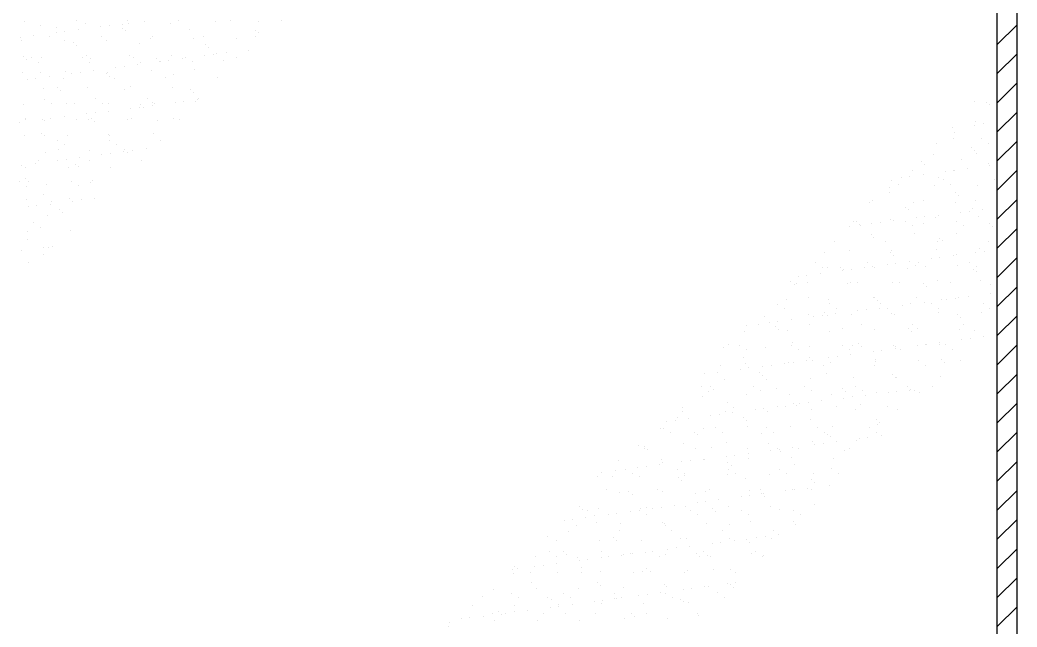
# Model space of a CAD drawing. Header units: inches. Extents: x 11.8 to 54.3, y 10.8 to 35.6.
# Drawn here: x 42.3242 to 42.6269, y 26.6769 to 26.8612 of the extents above; entities that cross this region are included whole.
import ezdxf

# ---------------------------------------------------------------- set-up
doc = ezdxf.new("R2010")
doc.units = ezdxf.units.IN
doc.header["$MEASUREMENT"] = 0
doc.layers.add('02', color=2, linetype='Continuous')

msp = doc.modelspace()

# ---------------------------------------------------------------- linework, layer by layer
at = {"layer": '02'}
for p, q in [((42.62694, 26.61834), (42.62694, 27.12934)), ((42.62094, 26.62434), (42.62094, 27.12334)), ((42.32575, 26.8609), (42.32575, 26.8609)), ((42.34132, 26.86093), (42.34132, 26.86093)), ((42.34411, 26.86002), (42.34411, 26.86002)), ((42.35538, 26.85999), (42.35538, 26.85999)), ((42.3569, 26.86096), (42.3569, 26.86096)), ((42.35719, 26.86019), (42.35719, 26.86019)), ((42.36218, 26.86089), (42.36218, 26.86089)), ((42.36998, 26.86012), (42.36998, 26.86012)), ((42.37247, 26.86099), (42.37247, 26.86099)), ((42.38349, 26.86061), (42.38349, 26.86061)), ((42.38804, 26.86102), (42.38804, 26.86102)), ((42.39658, 26.86078), (42.39658, 26.86078)), ((42.40361, 26.86104), (42.40361, 26.86104)), ((42.62094, 26.85378), (42.62694, 26.85978)), ((42.3306, 26.85953), (42.3306, 26.85953)), ((42.33526, 26.85734), (42.33526, 26.85734)), ((42.33539, 26.85895), (42.33539, 26.85895)), ((42.33786, 26.85769), (42.33786, 26.85769)), ((42.34193, 26.85822), (42.34193, 26.85822)), ((42.34872, 26.85912), (42.34872, 26.85912)), ((42.35132, 26.85946), (42.35132, 26.85946)), ((42.3554, 26.85878), (42.3554, 26.85878)), ((42.35632, 26.85793), (42.35632, 26.85793)), ((42.3757, 26.85834), (42.3757, 26.85834)), ((42.39571, 26.85817), (42.39571, 26.85817)), ((42.39663, 26.85732), (42.39663, 26.85732)), ((42.3244, 26.85591), (42.3244, 26.85591)), ((42.32457, 26.85491), (42.32457, 26.85491)), ((42.32847, 26.85645), (42.32847, 26.85645)), ((42.33334, 26.85607), (42.33334, 26.85607)), ((42.33766, 26.85507), (42.33766, 26.85507)), ((42.34037, 26.85439), (42.34037, 26.85439)), ((42.34129, 26.85355), (42.34129, 26.85355)), ((42.34891, 26.85609), (42.34891, 26.85609)), ((42.35045, 26.85501), (42.35045, 26.85501)), ((42.36067, 26.85395), (42.36067, 26.85395)), ((42.36395, 26.8555), (42.36395, 26.8555)), ((42.36449, 26.85612), (42.36449, 26.85612)), ((42.37704, 26.85567), (42.37704, 26.85567)), ((42.38006, 26.85615), (42.38006, 26.85615)), ((42.38068, 26.85378), (42.38068, 26.85378)), ((42.38983, 26.8556), (42.38983, 26.8556)), ((42.39563, 26.85618), (42.39563, 26.85618)), ((42.35751, 26.85055), (42.35751, 26.85055)), ((42.3816, 26.85293), (42.3816, 26.85293)), ((42.38285, 26.85066), (42.38285, 26.85066)), ((42.3838, 26.85098), (42.3838, 26.85098)), ((42.38691, 26.8512), (42.38691, 26.8512)), ((42.3937, 26.85209), (42.3937, 26.85209)), ((42.62094, 26.84494), (42.62694, 26.85094)), ((42.32534, 26.85), (42.32534, 26.85)), ((42.32626, 26.84916), (42.32626, 26.84916)), ((42.32768, 26.84972), (42.32768, 26.84972)), ((42.32979, 26.84838), (42.32979, 26.84838)), ((42.33092, 26.8499), (42.33092, 26.8499)), ((42.34325, 26.84975), (42.34325, 26.84975)), ((42.34442, 26.85039), (42.34442, 26.85039)), ((42.34536, 26.84841), (42.34536, 26.84841)), ((42.34564, 26.84956), (42.34564, 26.84956)), ((42.35882, 26.84978), (42.35882, 26.84978)), ((42.35999, 26.84765), (42.35999, 26.84765)), ((42.36093, 26.84844), (42.36093, 26.84844)), ((42.36565, 26.84939), (42.36565, 26.84939)), ((42.36657, 26.84854), (42.36657, 26.84854)), ((42.36679, 26.84855), (42.36679, 26.84855)), ((42.36939, 26.84889), (42.36939, 26.84889)), ((42.3703, 26.85049), (42.3703, 26.85049)), ((42.37345, 26.84943), (42.37345, 26.84943)), ((42.3744, 26.84981), (42.3744, 26.84981)), ((42.3765, 26.84847), (42.3765, 26.84847)), ((42.38024, 26.85032), (42.38024, 26.85032)), ((42.38595, 26.84895), (42.38595, 26.84895)), ((42.38997, 26.84984), (42.38997, 26.84984)), ((42.32489, 26.84527), (42.32489, 26.84527)), ((42.33061, 26.84517), (42.33061, 26.84517)), ((42.33797, 26.84544), (42.33797, 26.84544)), ((42.33987, 26.845), (42.33987, 26.845)), ((42.34247, 26.84535), (42.34247, 26.84535)), ((42.34654, 26.84588), (42.34654, 26.84588)), ((42.35061, 26.845), (42.35061, 26.845)), ((42.35077, 26.84538), (42.35077, 26.84538)), ((42.35333, 26.84678), (42.35333, 26.84678)), ((42.35593, 26.84712), (42.35593, 26.84712)), ((42.36427, 26.84586), (42.36427, 26.84586)), ((42.37092, 26.84456), (42.37092, 26.84456)), ((42.37736, 26.84603), (42.37736, 26.84603)), ((42.32641, 26.84323), (42.32641, 26.84323)), ((42.32901, 26.84358), (42.32901, 26.84358)), ((42.33308, 26.84411), (42.33308, 26.84411)), ((42.33738, 26.84355), (42.33738, 26.84355)), ((42.35154, 26.84416), (42.35154, 26.84416)), ((42.35295, 26.84357), (42.35295, 26.84357)), ((42.36852, 26.8436), (42.36852, 26.8436)), ((42.38409, 26.84363), (42.38409, 26.84363)), ((42.62094, 26.8361), (42.62694, 26.8421)), ((42.33123, 26.84026), (42.33123, 26.84026)), ((42.33558, 26.84061), (42.33558, 26.84061)), ((42.33651, 26.83977), (42.33651, 26.83977)), ((42.34474, 26.84075), (42.34474, 26.84075)), ((42.35589, 26.84017), (42.35589, 26.84017)), ((42.35782, 26.84092), (42.35782, 26.84092)), ((42.37061, 26.84086), (42.37061, 26.84086)), ((42.37589, 26.84), (42.37589, 26.84)), ((42.37682, 26.83915), (42.37682, 26.83915)), ((42.3252, 26.83564), (42.3252, 26.83564)), ((42.33172, 26.8372), (42.33172, 26.8372)), ((42.33383, 26.83586), (42.33383, 26.83586)), ((42.33829, 26.8358), (42.33829, 26.8358)), ((42.34086, 26.83578), (42.34086, 26.83578)), ((42.34729, 26.83723), (42.34729, 26.83723)), ((42.3494, 26.83589), (42.3494, 26.83589)), ((42.35108, 26.83574), (42.35108, 26.83574)), ((42.36086, 26.83561), (42.36086, 26.83561)), ((42.36286, 26.83726), (42.36286, 26.83726)), ((42.36458, 26.83623), (42.36458, 26.83623)), ((42.36497, 26.83592), (42.36497, 26.83592)), ((42.3714, 26.83621), (42.3714, 26.83621)), ((42.374, 26.83655), (42.374, 26.83655)), ((42.37767, 26.8364), (42.37767, 26.8364)), ((42.37806, 26.83709), (42.37806, 26.83709)), ((42.37843, 26.83729), (42.37843, 26.83729)), ((42.6141, 26.83637), (42.6141, 26.83637)), ((42.61775, 26.83631), (42.61775, 26.83631)), ((42.61867, 26.83547), (42.61867, 26.83547)), ((42.34448, 26.83267), (42.34448, 26.83267)), ((42.34708, 26.83301), (42.34708, 26.83301)), ((42.35115, 26.83354), (42.35115, 26.83354)), ((42.35794, 26.83444), (42.35794, 26.83444)), ((42.36054, 26.83478), (42.36054, 26.83478)), ((42.36178, 26.83477), (42.36178, 26.83477)), ((42.3646, 26.83532), (42.3646, 26.83532)), ((42.62073, 26.83526), (42.62073, 26.83526)), ((42.62094, 26.82726), (42.62694, 26.83326)), ((42.32423, 26.83), (42.32423, 26.83)), ((42.32582, 26.83139), (42.32582, 26.83139)), ((42.32585, 26.831), (42.32585, 26.831)), ((42.33102, 26.83089), (42.33102, 26.83089)), ((42.33155, 26.83063), (42.33155, 26.83063)), ((42.33362, 26.83124), (42.33362, 26.83124)), ((42.33769, 26.83177), (42.33769, 26.83177)), ((42.34142, 26.83103), (42.34142, 26.83103)), ((42.34505, 26.83112), (42.34505, 26.83112)), ((42.34583, 26.83122), (42.34583, 26.83122)), ((42.34675, 26.83038), (42.34675, 26.83038)), ((42.35699, 26.83105), (42.35699, 26.83105)), ((42.35814, 26.83128), (42.35814, 26.83128)), ((42.36613, 26.83078), (42.36613, 26.83078)), ((42.37093, 26.83122), (42.37093, 26.83122)), ((42.37256, 26.83108), (42.37256, 26.83108)), ((42.61403, 26.82932), (42.61403, 26.82932)), ((42.61428, 26.83032), (42.61428, 26.83032)), ((42.61663, 26.82966), (42.61663, 26.82966)), ((42.62069, 26.83019), (42.62069, 26.83019)), ((42.3308, 26.82683), (42.3308, 26.82683)), ((42.3511, 26.82639), (42.3511, 26.82639)), ((42.3649, 26.8266), (42.3649, 26.8266)), ((42.60723, 26.82842), (42.60723, 26.82842)), ((42.60799, 26.8271), (42.60799, 26.8271)), ((42.32552, 26.826), (42.32552, 26.826)), ((42.33172, 26.82599), (42.33172, 26.82599)), ((42.33576, 26.82468), (42.33576, 26.82468)), ((42.33787, 26.82334), (42.33787, 26.82334)), ((42.3386, 26.82617), (42.3386, 26.82617)), ((42.35133, 26.82471), (42.35133, 26.82471)), ((42.3514, 26.82611), (42.3514, 26.82611)), ((42.35344, 26.82337), (42.35344, 26.82337)), ((42.3669, 26.82474), (42.3669, 26.82474)), ((42.60257, 26.82382), (42.60257, 26.82382)), ((42.60754, 26.82514), (42.60754, 26.82514)), ((42.61603, 26.82519), (42.61603, 26.82519)), ((42.61814, 26.82385), (42.61814, 26.82385)), ((42.62094, 26.81842), (42.62694, 26.82442)), ((42.33186, 26.821), (42.33186, 26.821)), ((42.33607, 26.822), (42.33607, 26.822)), ((42.34537, 26.82148), (42.34537, 26.82148)), ((42.34909, 26.82033), (42.34909, 26.82033)), ((42.35169, 26.82067), (42.35169, 26.82067)), ((42.35576, 26.82121), (42.35576, 26.82121)), ((42.35608, 26.82183), (42.35608, 26.82183)), ((42.357, 26.82099), (42.357, 26.82099)), ((42.35845, 26.82165), (42.35845, 26.82165)), ((42.36255, 26.8221), (42.36255, 26.8221)), ((42.60151, 26.82051), (42.60151, 26.82051)), ((42.61297, 26.82254), (42.61297, 26.82254)), ((42.61389, 26.82169), (42.61389, 26.82169)), ((42.6146, 26.82068), (42.6146, 26.82068)), ((42.32884, 26.81766), (42.32884, 26.81766)), ((42.32989, 26.81848), (42.32989, 26.81848)), ((42.33563, 26.81856), (42.33563, 26.81856)), ((42.33823, 26.8189), (42.33823, 26.8189)), ((42.34105, 26.81744), (42.34105, 26.81744)), ((42.3423, 26.81943), (42.3423, 26.81943)), ((42.34546, 26.8185), (42.34546, 26.8185)), ((42.36103, 26.81853), (42.36103, 26.81853)), ((42.59794, 26.81815), (42.59794, 26.81815)), ((42.59886, 26.8173), (42.59886, 26.8173)), ((42.61016, 26.81899), (42.61016, 26.81899)), ((42.61824, 26.8177), (42.61824, 26.8177)), ((42.32477, 26.81713), (42.32477, 26.81713)), ((42.32583, 26.81637), (42.32583, 26.81637)), ((42.33892, 26.81654), (42.33892, 26.81654)), ((42.34197, 26.8166), (42.34197, 26.8166)), ((42.35171, 26.81648), (42.35171, 26.81648)), ((42.59507, 26.81557), (42.59507, 26.81557)), ((42.59839, 26.81431), (42.59839, 26.81431)), ((42.60518, 26.8152), (42.60518, 26.8152)), ((42.60778, 26.81555), (42.60778, 26.81555)), ((42.60786, 26.81551), (42.60786, 26.81551)), ((42.61184, 26.81608), (42.61184, 26.81608)), ((42.61864, 26.81698), (42.61864, 26.81698)), ((42.62094, 26.80958), (42.62694, 26.81558)), ((42.32423, 26.81214), (42.32423, 26.81214)), ((42.32602, 26.81305), (42.32602, 26.81305)), ((42.32694, 26.81221), (42.32694, 26.81221)), ((42.33218, 26.81136), (42.33218, 26.81136)), ((42.3398, 26.81216), (42.3398, 26.81216)), ((42.34568, 26.81185), (42.34568, 26.81185)), ((42.34632, 26.81261), (42.34632, 26.81261)), ((42.58893, 26.81262), (42.58893, 26.81262)), ((42.59104, 26.81127), (42.59104, 26.81127)), ((42.59172, 26.81343), (42.59172, 26.81343)), ((42.59432, 26.81378), (42.59432, 26.81378)), ((42.60321, 26.81332), (42.60321, 26.81332)), ((42.6045, 26.81264), (42.6045, 26.81264)), ((42.60661, 26.8113), (42.60661, 26.8113)), ((42.62007, 26.81267), (42.62007, 26.81267)), ((42.32634, 26.81079), (42.32634, 26.81079)), ((42.33129, 26.80822), (42.33129, 26.80822)), ((42.34191, 26.81082), (42.34191, 26.81082)), ((42.58818, 26.80893), (42.58818, 26.80893)), ((42.58832, 26.81039), (42.58832, 26.81039)), ((42.60183, 26.81088), (42.60183, 26.81088)), ((42.60819, 26.80876), (42.60819, 26.80876)), ((42.61491, 26.81105), (42.61491, 26.81105)), ((42.32615, 26.80674), (42.32615, 26.80674)), ((42.33345, 26.80532), (42.33345, 26.80532)), ((42.33393, 26.80596), (42.33393, 26.80596)), ((42.33923, 26.8069), (42.33923, 26.8069)), ((42.34024, 26.80622), (42.34024, 26.80622)), ((42.34284, 26.80656), (42.34284, 26.80656)), ((42.34691, 26.80709), (42.34691, 26.80709)), ((42.58229, 26.80577), (42.58229, 26.80577)), ((42.58306, 26.80641), (42.58306, 26.80641)), ((42.59538, 26.80593), (42.59538, 26.80593)), ((42.59863, 26.80644), (42.59863, 26.80644)), ((42.60817, 26.80587), (42.60817, 26.80587)), ((42.60911, 26.80791), (42.60911, 26.80791)), ((42.6142, 26.80647), (42.6142, 26.80647)), ((42.62094, 26.80075), (42.62694, 26.80675)), ((42.32678, 26.80444), (42.32678, 26.80444)), ((42.32938, 26.80479), (42.32938, 26.80479)), ((42.33627, 26.80366), (42.33627, 26.80366)), ((42.33719, 26.80282), (42.33719, 26.80282)), ((42.59315, 26.80437), (42.59315, 26.80437)), ((42.59408, 26.80352), (42.59408, 26.80352)), ((42.60979, 26.80287), (42.60979, 26.80287)), ((42.61239, 26.80321), (42.61239, 26.80321)), ((42.61346, 26.80393), (42.61346, 26.80393)), ((42.61645, 26.80374), (42.61645, 26.80374)), ((42.32827, 26.79961), (42.32827, 26.79961)), ((42.33249, 26.80173), (42.33249, 26.80173)), ((42.5774, 26.80007), (42.5774, 26.80007)), ((42.57812, 26.79998), (42.57812, 26.79998)), ((42.57905, 26.79913), (42.57905, 26.79913)), ((42.58287, 26.79932), (42.58287, 26.79932)), ((42.58547, 26.79966), (42.58547, 26.79966)), ((42.58864, 26.80076), (42.58864, 26.80076)), ((42.58954, 26.8002), (42.58954, 26.8002)), ((42.59297, 26.8001), (42.59297, 26.8001)), ((42.59633, 26.80109), (42.59633, 26.80109)), ((42.59843, 26.79954), (42.59843, 26.79954)), ((42.59893, 26.80144), (42.59893, 26.80144)), ((42.60214, 26.80125), (42.60214, 26.80125)), ((42.603, 26.80197), (42.603, 26.80197)), ((42.60854, 26.80012), (42.60854, 26.80012)), ((42.61523, 26.80141), (42.61523, 26.80141)), ((42.61843, 26.79937), (42.61843, 26.79937)), ((42.32646, 26.7971), (42.32646, 26.7971)), ((42.33037, 26.79827), (42.33037, 26.79827)), ((42.33955, 26.79727), (42.33955, 26.79727)), ((42.57608, 26.79843), (42.57608, 26.79843)), ((42.57951, 26.79872), (42.57951, 26.79872)), ((42.58261, 26.79613), (42.58261, 26.79613)), ((42.59508, 26.79875), (42.59508, 26.79875)), ((42.5957, 26.7963), (42.5957, 26.7963)), ((42.60849, 26.79624), (42.60849, 26.79624)), ((42.61065, 26.79878), (42.61065, 26.79878)), ((42.61935, 26.79852), (42.61935, 26.79852)), ((42.62094, 26.79191), (42.62694, 26.79791)), ((42.32651, 26.79444), (42.32651, 26.79444)), ((42.57152, 26.79386), (42.57152, 26.79386)), ((42.5834, 26.79515), (42.5834, 26.79515)), ((42.5871, 26.79389), (42.5871, 26.79389)), ((42.60267, 26.79392), (42.60267, 26.79392)), ((42.6034, 26.79498), (42.6034, 26.79498)), ((42.60432, 26.79413), (42.60432, 26.79413)), ((42.61824, 26.79394), (42.61824, 26.79394)), ((42.3246, 26.79121), (42.3246, 26.79121)), ((42.33139, 26.79211), (42.33139, 26.79211)), ((42.33281, 26.79209), (42.33281, 26.79209)), ((42.33399, 26.79245), (42.33399, 26.79245)), ((42.56836, 26.79076), (42.56836, 26.79076)), ((42.57616, 26.79119), (42.57616, 26.79119)), ((42.58837, 26.79059), (42.58837, 26.79059)), ((42.58895, 26.79113), (42.58895, 26.79113)), ((42.60246, 26.79161), (42.60246, 26.79161)), ((42.60867, 26.79015), (42.60867, 26.79015)), ((42.6144, 26.79053), (42.6144, 26.79053)), ((42.61554, 26.79178), (42.61554, 26.79178)), ((42.617, 26.79087), (42.617, 26.79087)), ((42.32678, 26.78747), (42.32678, 26.78747)), ((42.33148, 26.78988), (42.33148, 26.78988)), ((42.56586, 26.78752), (42.56586, 26.78752)), ((42.58143, 26.78755), (42.58143, 26.78755)), ((42.58748, 26.78698), (42.58748, 26.78698)), ((42.58929, 26.78974), (42.58929, 26.78974)), ((42.59008, 26.78733), (42.59008, 26.78733)), ((42.59415, 26.78786), (42.59415, 26.78786)), ((42.59701, 26.78758), (42.59701, 26.78758)), ((42.60094, 26.78876), (42.60094, 26.78876)), ((42.60354, 26.7891), (42.60354, 26.7891)), ((42.60761, 26.78963), (42.60761, 26.78963)), ((42.61258, 26.7876), (42.61258, 26.7876)), ((42.62094, 26.78307), (42.62694, 26.78907)), ((42.56723, 26.78432), (42.56723, 26.78432)), ((42.56797, 26.78618), (42.56797, 26.78618)), ((42.56942, 26.78601), (42.56942, 26.78601)), ((42.57334, 26.7862), (42.57334, 26.7862)), ((42.57402, 26.78521), (42.57402, 26.78521)), ((42.57426, 26.78536), (42.57426, 26.78536)), ((42.57662, 26.78555), (42.57662, 26.78555)), ((42.58069, 26.78609), (42.58069, 26.78609)), ((42.58292, 26.7865), (42.58292, 26.7865)), ((42.58354, 26.7862), (42.58354, 26.7862)), ((42.59364, 26.78576), (42.59364, 26.78576)), ((42.59601, 26.78667), (42.59601, 26.78667)), ((42.59911, 26.78623), (42.59911, 26.78623)), ((42.6088, 26.7866), (42.6088, 26.7866)), ((42.61365, 26.78559), (42.61365, 26.78559)), ((42.61457, 26.78474), (42.61457, 26.78474)), ((42.61468, 26.78626), (42.61468, 26.78626)), ((42.55831, 26.78181), (42.55831, 26.78181)), ((42.55923, 26.78097), (42.55923, 26.78097)), ((42.55999, 26.78131), (42.55999, 26.78131)), ((42.56056, 26.78344), (42.56056, 26.78344)), ((42.56316, 26.78378), (42.56316, 26.78378)), ((42.56339, 26.78139), (42.56339, 26.78139)), ((42.57556, 26.78134), (42.57556, 26.78134)), ((42.57648, 26.78155), (42.57648, 26.78155)), ((42.57861, 26.78137), (42.57861, 26.78137)), ((42.58927, 26.78149), (42.58927, 26.78149)), ((42.59113, 26.78137), (42.59113, 26.78137)), ((42.59862, 26.7812), (42.59862, 26.7812)), ((42.60277, 26.78198), (42.60277, 26.78198)), ((42.6067, 26.7814), (42.6067, 26.7814)), ((42.61586, 26.78214), (42.61586, 26.78214)), ((42.59954, 26.78035), (42.59954, 26.78035)), ((42.61892, 26.78076), (42.61892, 26.78076)), ((42.61901, 26.77819), (42.61901, 26.77819)), ((42.62094, 26.77423), (42.62694, 26.78023)), ((42.55433, 26.77497), (42.55433, 26.77497)), ((42.55694, 26.77644), (42.55694, 26.77644)), ((42.56358, 26.77698), (42.56358, 26.77698)), ((42.56973, 26.77638), (42.56973, 26.77638)), ((42.5699, 26.775), (42.5699, 26.775)), ((42.58324, 26.77686), (42.58324, 26.77686)), ((42.58359, 26.77681), (42.58359, 26.77681)), ((42.58451, 26.77597), (42.58451, 26.77597)), ((42.58547, 26.77503), (42.58547, 26.77503)), ((42.59469, 26.77499), (42.59469, 26.77499)), ((42.59633, 26.77703), (42.59633, 26.77703)), ((42.59876, 26.77552), (42.59876, 26.77552)), ((42.60104, 26.77505), (42.60104, 26.77505)), ((42.60389, 26.77637), (42.60389, 26.77637)), ((42.60555, 26.77642), (42.60555, 26.77642)), ((42.60815, 26.77676), (42.60815, 26.77676)), ((42.60912, 26.77697), (42.60912, 26.77697)), ((42.61222, 26.77729), (42.61222, 26.77729)), ((42.61661, 26.77508), (42.61661, 26.77508)), ((42.55644, 26.77363), (42.55644, 26.77363)), ((42.56856, 26.77242), (42.56856, 26.77242)), ((42.57184, 26.77198), (42.57184, 26.77198)), ((42.57201, 26.77365), (42.57201, 26.77365)), ((42.57679, 26.77192), (42.57679, 26.77192)), ((42.57863, 26.77287), (42.57863, 26.77287)), ((42.58123, 26.77322), (42.58123, 26.77322)), ((42.5853, 26.77375), (42.5853, 26.77375)), ((42.58758, 26.77368), (42.58758, 26.77368)), ((42.58886, 26.77198), (42.58886, 26.77198)), ((42.58958, 26.77186), (42.58958, 26.77186)), ((42.59209, 26.77464), (42.59209, 26.77464)), ((42.60309, 26.77234), (42.60309, 26.77234)), ((42.60315, 26.77371), (42.60315, 26.77371)), ((42.60887, 26.77181), (42.60887, 26.77181)), ((42.61617, 26.77251), (42.61617, 26.77251)), ((42.61872, 26.77374), (42.61872, 26.77374)), ((42.5502, 26.77127), (42.5502, 26.77127)), ((42.55171, 26.76933), (42.55171, 26.76933)), ((42.55432, 26.76967), (42.55432, 26.76967)), ((42.55838, 26.77021), (42.55838, 26.77021)), ((42.5637, 26.77175), (42.5637, 26.77175)), ((42.56403, 26.76879), (42.56403, 26.76879)), ((42.56517, 26.7711), (42.56517, 26.7711)), ((42.56777, 26.77144), (42.56777, 26.77144)), ((42.56948, 26.77158), (42.56948, 26.77158)), ((42.5796, 26.76882), (42.5796, 26.76882)), ((42.59517, 26.76885), (42.59517, 26.76885)), ((42.60979, 26.77096), (42.60979, 26.77096)), ((42.61074, 26.76888), (42.61074, 26.76888)), ((42.62094, 26.76539), (42.62694, 26.77139)), ((42.54417, 26.76664), (42.54417, 26.76664)), ((42.54492, 26.76843), (42.54492, 26.76843)), ((42.54846, 26.76876), (42.54846, 26.76876)), ((42.55353, 26.76803), (42.55353, 26.76803)), ((42.55445, 26.76719), (42.55445, 26.76719)), ((42.55726, 26.76681), (42.55726, 26.76681)), ((42.57005, 26.76674), (42.57005, 26.76674)), ((42.57383, 26.76759), (42.57383, 26.76759)), ((42.58355, 26.76723), (42.58355, 26.76723)), ((42.59384, 26.76742), (42.59384, 26.76742)), ((42.59476, 26.76657), (42.59476, 26.76657)), ((42.59664, 26.7674), (42.59664, 26.7674)), ((42.60943, 26.76734), (42.60943, 26.76734)), ((42.61414, 26.76698), (42.61414, 26.76698)), ((42.53942, 26.7628), (42.53942, 26.7628)), ((42.5588, 26.7632), (42.5588, 26.7632)), ((42.57881, 26.76303), (42.57881, 26.76303)), ((42.60337, 26.76318), (42.60337, 26.76318)), ((42.61016, 26.76408), (42.61016, 26.76408)), ((42.61276, 26.76442), (42.61276, 26.76442)), ((42.61683, 26.76496), (42.61683, 26.76496)), ((42.53772, 26.76169), (42.53772, 26.76169)), ((42.5428, 26.76242), (42.5428, 26.76242)), ((42.54491, 26.76108), (42.54491, 26.76108)), ((42.55051, 26.76163), (42.55051, 26.76163)), ((42.55837, 26.76245), (42.55837, 26.76245)), ((42.56048, 26.76111), (42.56048, 26.76111)), ((42.56402, 26.76212), (42.56402, 26.76212)), ((42.57394, 26.76248), (42.57394, 26.76248)), ((42.57605, 26.76113), (42.57605, 26.76113)), ((42.57711, 26.76228), (42.57711, 26.76228)), ((42.57973, 26.76219), (42.57973, 26.76219)), ((42.58324, 26.76053), (42.58324, 26.76053)), ((42.58584, 26.76088), (42.58584, 26.76088)), ((42.58951, 26.76251), (42.58951, 26.76251)), ((42.5899, 26.76222), (42.5899, 26.76222)), ((42.58991, 26.76141), (42.58991, 26.76141)), ((42.59162, 26.76116), (42.59162, 26.76116)), ((42.5967, 26.76231), (42.5967, 26.76231)), ((42.59911, 26.76259), (42.59911, 26.76259)), ((42.5993, 26.76265), (42.5993, 26.76265)), ((42.6034, 26.76271), (42.6034, 26.76271)), ((42.60508, 26.76253), (42.60508, 26.76253)), ((42.60719, 26.76119), (42.60719, 26.76119)), ((42.62094, 26.75655), (42.62694, 26.76255)), ((42.54377, 26.75881), (42.54377, 26.75881)), ((42.54448, 26.757), (42.54448, 26.757)), ((42.55632, 26.75699), (42.55632, 26.75699)), ((42.55757, 26.75717), (42.55757, 26.75717)), ((42.55893, 26.75733), (42.55893, 26.75733)), ((42.56299, 26.75787), (42.56299, 26.75787)), ((42.56378, 26.75864), (42.56378, 26.75864)), ((42.5647, 26.7578), (42.5647, 26.7578)), ((42.56978, 26.75876), (42.56978, 26.75876)), ((42.57036, 26.75711), (42.57036, 26.75711)), ((42.57238, 26.7591), (42.57238, 26.7591)), ((42.57645, 26.75964), (42.57645, 26.75964)), ((42.58387, 26.7576), (42.58387, 26.7576)), ((42.58408, 26.7582), (42.58408, 26.7582)), ((42.59696, 26.75776), (42.59696, 26.75776)), ((42.60409, 26.75803), (42.60409, 26.75803)), ((42.60501, 26.75718), (42.60501, 26.75718)), ((42.60975, 26.7577), (42.60975, 26.7577)), ((42.53201, 26.75379), (42.53201, 26.75379)), ((42.53607, 26.75432), (42.53607, 26.75432)), ((42.53693, 26.75621), (42.53693, 26.75621)), ((42.54286, 26.75522), (42.54286, 26.75522)), ((42.54547, 26.75556), (42.54547, 26.75556)), ((42.54875, 26.75425), (42.54875, 26.75425)), ((42.54953, 26.7561), (42.54953, 26.7561)), ((42.5525, 26.75624), (42.5525, 26.75624)), ((42.56807, 26.75627), (42.56807, 26.75627)), ((42.56905, 26.75381), (42.56905, 26.75381)), ((42.58364, 26.7563), (42.58364, 26.7563)), ((42.58906, 26.75364), (42.58906, 26.75364)), ((42.59921, 26.75633), (42.59921, 26.75633)), ((42.62094, 26.74771), (42.62694, 26.75371)), ((42.53804, 26.75206), (42.53804, 26.75206)), ((42.54967, 26.75341), (42.54967, 26.75341)), ((42.55083, 26.752), (42.55083, 26.752)), ((42.56433, 26.75248), (42.56433, 26.75248)), ((42.57742, 26.75265), (42.57742, 26.75265)), ((42.58998, 26.7528), (42.58998, 26.7528)), ((42.59021, 26.75259), (42.59021, 26.75259)), ((42.60372, 26.75308), (42.60372, 26.75308)), ((42.53127, 26.74987), (42.53127, 26.74987)), ((42.53337, 26.74853), (42.53337, 26.74853)), ((42.53372, 26.74987), (42.53372, 26.74987)), ((42.53464, 26.74902), (42.53464, 26.74902)), ((42.54684, 26.7499), (42.54684, 26.7499)), ((42.54895, 26.74856), (42.54895, 26.74856)), ((42.55402, 26.74942), (42.55402, 26.74942)), ((42.56241, 26.74993), (42.56241, 26.74993)), ((42.56452, 26.74859), (42.56452, 26.74859)), ((42.57402, 26.74925), (42.57402, 26.74925)), ((42.57495, 26.74841), (42.57495, 26.74841)), ((42.57798, 26.74996), (42.57798, 26.74996)), ((42.58009, 26.74861), (42.58009, 26.74861)), ((42.58418, 26.74796), (42.58418, 26.74796)), ((42.58785, 26.7482), (42.58785, 26.7482)), ((42.59045, 26.74854), (42.59045, 26.74854)), ((42.59355, 26.74999), (42.59355, 26.74999)), ((42.59433, 26.74881), (42.59433, 26.74881)), ((42.59452, 26.74907), (42.59452, 26.74907)), ((42.59566, 26.74864), (42.59566, 26.74864)), ((42.59727, 26.74813), (42.59727, 26.74813)), ((42.60131, 26.74997), (42.60131, 26.74997)), ((42.5313, 26.74688), (42.5313, 26.74688)), ((42.53899, 26.74503), (42.53899, 26.74503)), ((42.5448, 26.74737), (42.5448, 26.74737)), ((42.55789, 26.74754), (42.55789, 26.74754)), ((42.55899, 26.74486), (42.55899, 26.74486)), ((42.56093, 26.74465), (42.56093, 26.74465)), ((42.56354, 26.74499), (42.56354, 26.74499)), ((42.5676, 26.74553), (42.5676, 26.74553)), ((42.57068, 26.74748), (42.57068, 26.74748)), ((42.57439, 26.74642), (42.57439, 26.74642)), ((42.57699, 26.74677), (42.57699, 26.74677)), ((42.58106, 26.7473), (42.58106, 26.7473)), ((42.62094, 26.73887), (42.62694, 26.74487)), ((42.52527, 26.74226), (42.52527, 26.74226)), ((42.52539, 26.74366), (42.52539, 26.74366)), ((42.53835, 26.74242), (42.53835, 26.74242)), ((42.54068, 26.74199), (42.54068, 26.74199)), ((42.54097, 26.74369), (42.54097, 26.74369)), ((42.54747, 26.74288), (42.54747, 26.74288)), ((42.55008, 26.74322), (42.55008, 26.74322)), ((42.55114, 26.74236), (42.55114, 26.74236)), ((42.55414, 26.74376), (42.55414, 26.74376)), ((42.55654, 26.74372), (42.55654, 26.74372)), ((42.55992, 26.74402), (42.55992, 26.74402)), ((42.56465, 26.74285), (42.56465, 26.74285)), ((42.57211, 26.74375), (42.57211, 26.74375)), ((42.57774, 26.74302), (42.57774, 26.74302)), ((42.5793, 26.74442), (42.5793, 26.74442)), ((42.58768, 26.74378), (42.58768, 26.74378)), ((42.59053, 26.74296), (42.59053, 26.74296)), ((42.52056, 26.73934), (42.52056, 26.73934)), ((42.52316, 26.73968), (42.52316, 26.73968)), ((42.52396, 26.74065), (42.52396, 26.74065)), ((42.52722, 26.74021), (42.52722, 26.74021)), ((42.53401, 26.74111), (42.53401, 26.74111)), ((42.53662, 26.74145), (42.53662, 26.74145)), ((42.54396, 26.74047), (42.54396, 26.74047)), ((42.54488, 26.73963), (42.54488, 26.73963)), ((42.56427, 26.74003), (42.56427, 26.74003)), ((42.58427, 26.73986), (42.58427, 26.73986)), ((42.58519, 26.73902), (42.58519, 26.73902)), ((42.51882, 26.73731), (42.51882, 26.73731)), ((42.51973, 26.73732), (42.51973, 26.73732)), ((42.52184, 26.73598), (42.52184, 26.73598)), ((42.52893, 26.73609), (42.52893, 26.73609)), ((42.53161, 26.73725), (42.53161, 26.73725)), ((42.5353, 26.73735), (42.5353, 26.73735)), ((42.53741, 26.73601), (42.53741, 26.73601)), ((42.54511, 26.73774), (42.54511, 26.73774)), ((42.54923, 26.73564), (42.54923, 26.73564)), ((42.55088, 26.73738), (42.55088, 26.73738)), ((42.55298, 26.73604), (42.55298, 26.73604)), ((42.5582, 26.7379), (42.5582, 26.7379)), ((42.56645, 26.73741), (42.56645, 26.73741)), ((42.56855, 26.73606), (42.56855, 26.73606)), ((42.56924, 26.73547), (42.56924, 26.73547)), ((42.57099, 26.73784), (42.57099, 26.73784)), ((42.58202, 26.73744), (42.58202, 26.73744)), ((42.58413, 26.73609), (42.58413, 26.73609)), ((42.5845, 26.73833), (42.5845, 26.73833)), ((42.62094, 26.73004), (42.62694, 26.73604)), ((42.52558, 26.73262), (42.52558, 26.73262)), ((42.52985, 26.73524), (42.52985, 26.73524)), ((42.53867, 26.73279), (42.53867, 26.73279)), ((42.55146, 26.73273), (42.55146, 26.73273)), ((42.56496, 26.73322), (42.56496, 26.73322)), ((42.56815, 26.73266), (42.56815, 26.73266)), ((42.57016, 26.73463), (42.57016, 26.73463)), ((42.57221, 26.73319), (42.57221, 26.73319)), ((42.57805, 26.73338), (42.57805, 26.73338)), ((42.579, 26.73408), (42.579, 26.73408)), ((42.5816, 26.73443), (42.5816, 26.73443)), ((42.58567, 26.73496), (42.58567, 26.73496)), ((42.51208, 26.73214), (42.51208, 26.73214)), ((42.51386, 26.73112), (42.51386, 26.73112)), ((42.5139, 26.7317), (42.5139, 26.7317)), ((42.51482, 26.73085), (42.51482, 26.73085)), ((42.52943, 26.73114), (42.52943, 26.73114)), ((42.5342, 26.73126), (42.5342, 26.73126)), ((42.545, 26.73117), (42.545, 26.73117)), ((42.54529, 26.72965), (42.54529, 26.72965)), ((42.55208, 26.73054), (42.55208, 26.73054)), ((42.55421, 26.73108), (42.55421, 26.73108)), ((42.55469, 26.73088), (42.55469, 26.73088)), ((42.55513, 26.73024), (42.55513, 26.73024)), ((42.55875, 26.73142), (42.55875, 26.73142)), ((42.56057, 26.7312), (42.56057, 26.7312)), ((42.56554, 26.73231), (42.56554, 26.73231)), ((42.57451, 26.73064), (42.57451, 26.73064)), ((42.57614, 26.73123), (42.57614, 26.73123)), ((42.50605, 26.72751), (42.50605, 26.72751)), ((42.51913, 26.72768), (42.51913, 26.72768)), ((42.51917, 26.72687), (42.51917, 26.72687)), ((42.52517, 26.727), (42.52517, 26.727)), ((42.52777, 26.72734), (42.52777, 26.72734)), ((42.53183, 26.72787), (42.53183, 26.72787)), ((42.53193, 26.72762), (42.53193, 26.72762)), ((42.53862, 26.72877), (42.53862, 26.72877)), ((42.53918, 26.7267), (42.53918, 26.7267)), ((42.54123, 26.72911), (42.54123, 26.72911)), ((42.54543, 26.7281), (42.54543, 26.7281)), ((42.55852, 26.72827), (42.55852, 26.72827)), ((42.57131, 26.72821), (42.57131, 26.72821)), ((42.62094, 26.7212), (42.62694, 26.7272)), ((42.50085, 26.7238), (42.50085, 26.7238)), ((42.50492, 26.72433), (42.50492, 26.72433)), ((42.5082, 26.72477), (42.5082, 26.72477)), ((42.51031, 26.72343), (42.51031, 26.72343)), ((42.51171, 26.72522), (42.51171, 26.72522)), ((42.51431, 26.72557), (42.51431, 26.72557)), ((42.51837, 26.7261), (42.51837, 26.7261)), ((42.52377, 26.7248), (42.52377, 26.7248)), ((42.52588, 26.72346), (42.52588, 26.72346)), ((42.53934, 26.72483), (42.53934, 26.72483)), ((42.5401, 26.72585), (42.5401, 26.72585)), ((42.54145, 26.72349), (42.54145, 26.72349)), ((42.55491, 26.72486), (42.55491, 26.72486)), ((42.55702, 26.72352), (42.55702, 26.72352)), ((42.55948, 26.72625), (42.55948, 26.72625)), ((42.56528, 26.72358), (42.56528, 26.72358)), ((42.57048, 26.72489), (42.57048, 26.72489)), ((42.57259, 26.72354), (42.57259, 26.72354)), ((42.4996, 26.72256), (42.4996, 26.72256)), ((42.50414, 26.72248), (42.50414, 26.72248)), ((42.51239, 26.7225), (42.51239, 26.7225)), ((42.52415, 26.72231), (42.52415, 26.72231)), ((42.52507, 26.72146), (42.52507, 26.72146)), ((42.5259, 26.72299), (42.5259, 26.72299)), ((42.53898, 26.72316), (42.53898, 26.72316)), ((42.54445, 26.72187), (42.54445, 26.72187)), ((42.55177, 26.72309), (42.55177, 26.72309)), ((42.56446, 26.72169), (42.56446, 26.72169)), ((42.56538, 26.72085), (42.56538, 26.72085)), ((42.50233, 26.71857), (42.50233, 26.71857)), ((42.50636, 26.71788), (42.50636, 26.71788)), ((42.50912, 26.71792), (42.50912, 26.71792)), ((42.5179, 26.7186), (42.5179, 26.7186)), ((42.51945, 26.71804), (42.51945, 26.71804)), ((42.52942, 26.71748), (42.52942, 26.71748)), ((42.53224, 26.71798), (42.53224, 26.71798)), ((42.53347, 26.71862), (42.53347, 26.71862)), ((42.54574, 26.71847), (42.54574, 26.71847)), ((42.54904, 26.71865), (42.54904, 26.71865)), ((42.55669, 26.7182), (42.55669, 26.7182)), ((42.55883, 26.71863), (42.55883, 26.71863)), ((42.5593, 26.71854), (42.5593, 26.71854)), ((42.56336, 26.71908), (42.56336, 26.71908)), ((42.56461, 26.71868), (42.56461, 26.71868)), ((42.57015, 26.71997), (42.57015, 26.71997)), ((42.62094, 26.71236), (42.62694, 26.71836)), ((42.51004, 26.71707), (42.51004, 26.71707)), ((42.52978, 26.71466), (42.52978, 26.71466)), ((42.53238, 26.715), (42.53238, 26.715)), ((42.53644, 26.71554), (42.53644, 26.71554)), ((42.54323, 26.71643), (42.54323, 26.71643)), ((42.54584, 26.71677), (42.54584, 26.71677)), ((42.54943, 26.7173), (42.54943, 26.7173)), ((42.5499, 26.71731), (42.5499, 26.71731)), ((42.55035, 26.71646), (42.55035, 26.71646)), ((42.49409, 26.71353), (42.49409, 26.71353)), ((42.49501, 26.71269), (42.49501, 26.71269)), ((42.49667, 26.71223), (42.49667, 26.71223)), ((42.49992, 26.71293), (42.49992, 26.71293)), ((42.50546, 26.71146), (42.50546, 26.71146)), ((42.50953, 26.71199), (42.50953, 26.71199)), ((42.51224, 26.71225), (42.51224, 26.71225)), ((42.51271, 26.71287), (42.51271, 26.71287)), ((42.51439, 26.71309), (42.51439, 26.71309)), ((42.51632, 26.71289), (42.51632, 26.71289)), ((42.51892, 26.71323), (42.51892, 26.71323)), ((42.52298, 26.71376), (42.52298, 26.71376)), ((42.52621, 26.71335), (42.52621, 26.71335)), ((42.52781, 26.71228), (42.52781, 26.71228)), ((42.5344, 26.71292), (42.5344, 26.71292)), ((42.53532, 26.71207), (42.53532, 26.71207)), ((42.5393, 26.71352), (42.5393, 26.71352)), ((42.54338, 26.71231), (42.54338, 26.71231)), ((42.55209, 26.71346), (42.55209, 26.71346)), ((42.5547, 26.71247), (42.5547, 26.71247)), ((42.55895, 26.71234), (42.55895, 26.71234)), ((42.56559, 26.71395), (42.56559, 26.71395)), ((42.4894, 26.70934), (42.4894, 26.70934)), ((42.492, 26.70968), (42.492, 26.70968)), ((42.49607, 26.71022), (42.49607, 26.71022)), ((42.49878, 26.71088), (42.49878, 26.71088)), ((42.49936, 26.7087), (42.49936, 26.7087)), ((42.50286, 26.71111), (42.50286, 26.71111)), ((42.50668, 26.70824), (42.50668, 26.70824)), ((42.51435, 26.71091), (42.51435, 26.71091)), ((42.51937, 26.70853), (42.51937, 26.70853)), ((42.51976, 26.70841), (42.51976, 26.70841)), ((42.52992, 26.71094), (42.52992, 26.71094)), ((42.53256, 26.70835), (42.53256, 26.70835)), ((42.54549, 26.71097), (42.54549, 26.71097)), ((42.54606, 26.70883), (42.54606, 26.70883)), ((42.55915, 26.709), (42.55915, 26.709)), ((42.56106, 26.711), (42.56106, 26.711)), ((42.62094, 26.70352), (42.62694, 26.70952)), ((42.4908, 26.70602), (42.4908, 26.70602)), ((42.49317, 26.70776), (42.49317, 26.70776)), ((42.50637, 26.70605), (42.50637, 26.70605)), ((42.52029, 26.70768), (42.52029, 26.70768)), ((42.52194, 26.70607), (42.52194, 26.70607)), ((42.53751, 26.7061), (42.53751, 26.7061)), ((42.53967, 26.70809), (42.53967, 26.70809)), ((42.55308, 26.70613), (42.55308, 26.70613)), ((42.55968, 26.70791), (42.55968, 26.70791)), ((42.48433, 26.70431), (42.48433, 26.70431)), ((42.48714, 26.70313), (42.48714, 26.70313)), ((42.50023, 26.7033), (42.50023, 26.7033)), ((42.50434, 26.70414), (42.50434, 26.70414)), ((42.50526, 26.7033), (42.50526, 26.7033)), ((42.51302, 26.70323), (42.51302, 26.70323)), ((42.52464, 26.7037), (42.52464, 26.7037)), ((42.52653, 26.70372), (42.52653, 26.70372)), ((42.53439, 26.70232), (42.53439, 26.70232)), ((42.53699, 26.70266), (42.53699, 26.70266)), ((42.53961, 26.70389), (42.53961, 26.70389)), ((42.54105, 26.7032), (42.54105, 26.7032)), ((42.54465, 26.70353), (42.54465, 26.70353)), ((42.54557, 26.70268), (42.54557, 26.70268)), ((42.54784, 26.70409), (42.54784, 26.70409)), ((42.55045, 26.70443), (42.55045, 26.70443)), ((42.5524, 26.70383), (42.5524, 26.70383)), ((42.55451, 26.70497), (42.55451, 26.70497)), ((42.48514, 26.69968), (42.48514, 26.69968)), ((42.48931, 26.69975), (42.48931, 26.69975)), ((42.50071, 26.69971), (42.50071, 26.69971)), ((42.50961, 26.69931), (42.50961, 26.69931)), ((42.51414, 26.69965), (42.51414, 26.69965)), ((42.51628, 26.69973), (42.51628, 26.69973)), ((42.52093, 26.70055), (42.52093, 26.70055)), ((42.52353, 26.70089), (42.52353, 26.70089)), ((42.52759, 26.70142), (42.52759, 26.70142)), ((42.53185, 26.69976), (42.53185, 26.69976)), ((42.54637, 26.6992), (42.54637, 26.6992)), ((42.54742, 26.69979), (42.54742, 26.69979)), ((42.62094, 26.69468), (42.62694, 26.70068)), ((42.4807, 26.69818), (42.4807, 26.69818)), ((42.48724, 26.69833), (42.48724, 26.69833)), ((42.49023, 26.69891), (42.49023, 26.69891)), ((42.49349, 26.69812), (42.49349, 26.69812)), ((42.49401, 26.697), (42.49401, 26.697)), ((42.49661, 26.69735), (42.49661, 26.69735)), ((42.50068, 26.69788), (42.50068, 26.69788)), ((42.50282, 26.69836), (42.50282, 26.69836)), ((42.50699, 26.69861), (42.50699, 26.69861)), ((42.50747, 26.69878), (42.50747, 26.69878)), ((42.51007, 26.69912), (42.51007, 26.69912)), ((42.51839, 26.69839), (42.51839, 26.69839)), ((42.52008, 26.69877), (42.52008, 26.69877)), ((42.52962, 26.69914), (42.52962, 26.69914)), ((42.53054, 26.69829), (42.53054, 26.69829)), ((42.53287, 26.69871), (42.53287, 26.69871)), ((42.53396, 26.69842), (42.53396, 26.69842)), ((42.54953, 26.69845), (42.54953, 26.69845)), ((42.54992, 26.6987), (42.54992, 26.6987)), ((42.47376, 26.69434), (42.47376, 26.69434)), ((42.47428, 26.69536), (42.47428, 26.69536)), ((42.4752, 26.69452), (42.4752, 26.69452)), ((42.47926, 26.69347), (42.47926, 26.69347)), ((42.48055, 26.69523), (42.48055, 26.69523)), ((42.48315, 26.69557), (42.48315, 26.69557)), ((42.48722, 26.69611), (42.48722, 26.69611)), ((42.48746, 26.69349), (42.48746, 26.69349)), ((42.49458, 26.69492), (42.49458, 26.69492)), ((42.49484, 26.6935), (42.49484, 26.6935)), ((42.50055, 26.69366), (42.50055, 26.69366)), ((42.51041, 26.69353), (42.51041, 26.69353)), ((42.51334, 26.6936), (42.51334, 26.6936)), ((42.51459, 26.69475), (42.51459, 26.69475)), ((42.51551, 26.6939), (42.51551, 26.6939)), ((42.52598, 26.69355), (42.52598, 26.69355)), ((42.52684, 26.69409), (42.52684, 26.69409)), ((42.53489, 26.69431), (42.53489, 26.69431)), ((42.53993, 26.69425), (42.53993, 26.69425)), ((42.54155, 26.69358), (42.54155, 26.69358)), ((42.47395, 26.69301), (42.47395, 26.69301)), ((42.47955, 26.69053), (42.47955, 26.69053)), ((42.49955, 26.69036), (42.49955, 26.69036)), ((42.5416, 26.69032), (42.5416, 26.69032)), ((42.62094, 26.68584), (42.62694, 26.69184)), ((42.46792, 26.68838), (42.46792, 26.68838)), ((42.4736, 26.68713), (42.4736, 26.68713)), ((42.48101, 26.68855), (42.48101, 26.68855)), ((42.48917, 26.68716), (42.48917, 26.68716)), ((42.4938, 26.68849), (42.4938, 26.68849)), ((42.50048, 26.68952), (42.50048, 26.68952)), ((42.50474, 26.68718), (42.50474, 26.68718)), ((42.50731, 26.68897), (42.50731, 26.68897)), ((42.51875, 26.68731), (42.51875, 26.68731)), ((42.51986, 26.68992), (42.51986, 26.68992)), ((42.52032, 26.68721), (42.52032, 26.68721)), ((42.52039, 26.68914), (42.52039, 26.68914)), ((42.52554, 26.68821), (42.52554, 26.68821)), ((42.52814, 26.68855), (42.52814, 26.68855)), ((42.5322, 26.68909), (42.5322, 26.68909)), ((42.53319, 26.68908), (42.53319, 26.68908)), ((42.53589, 26.68724), (42.53589, 26.68724)), ((42.539, 26.68998), (42.539, 26.68998)), ((42.53986, 26.68975), (42.53986, 26.68975)), ((42.54079, 26.6889), (42.54079, 26.6889)), ((42.46452, 26.68614), (42.46452, 26.68614)), ((42.47571, 26.68578), (42.47571, 26.68578)), ((42.48452, 26.68597), (42.48452, 26.68597)), ((42.48545, 26.68513), (42.48545, 26.68513)), ((42.49128, 26.68581), (42.49128, 26.68581)), ((42.49862, 26.68466), (42.49862, 26.68466)), ((42.50086, 26.68403), (42.50086, 26.68403)), ((42.50122, 26.68501), (42.50122, 26.68501)), ((42.50483, 26.68553), (42.50483, 26.68553)), ((42.50529, 26.68554), (42.50529, 26.68554)), ((42.50685, 26.68584), (42.50685, 26.68584)), ((42.51208, 26.68644), (42.51208, 26.68644)), ((42.51468, 26.68678), (42.51468, 26.68678)), ((42.52242, 26.68587), (42.52242, 26.68587)), ((42.52483, 26.68536), (42.52483, 26.68536)), ((42.52575, 26.68451), (42.52575, 26.68451)), ((42.52716, 26.68445), (42.52716, 26.68445)), ((42.53799, 26.6859), (42.53799, 26.6859)), ((42.46148, 26.68344), (42.46148, 26.68344)), ((42.46949, 26.68158), (42.46949, 26.68158)), ((42.4717, 26.68112), (42.4717, 26.68112)), ((42.47427, 26.68337), (42.47427, 26.68337)), ((42.4743, 26.68146), (42.4743, 26.68146)), ((42.47837, 26.682), (42.47837, 26.682)), ((42.48516, 26.68289), (42.48516, 26.68289)), ((42.48776, 26.68324), (42.48776, 26.68324)), ((42.48777, 26.68386), (42.48777, 26.68386)), ((42.4898, 26.68114), (42.4898, 26.68114)), ((42.49183, 26.68377), (42.49183, 26.68377)), ((42.51365, 26.68397), (42.51365, 26.68397)), ((42.51444, 26.68101), (42.51444, 26.68101)), ((42.53001, 26.68103), (42.53001, 26.68103)), ((42.62094, 26.677), (42.62694, 26.683)), ((42.45473, 26.67826), (42.45473, 26.67826)), ((42.45824, 26.67935), (42.45824, 26.67935)), ((42.46085, 26.67969), (42.46085, 26.67969)), ((42.46491, 26.68023), (42.46491, 26.68023)), ((42.46773, 26.68092), (42.46773, 26.68092)), ((42.46824, 26.67875), (42.46824, 26.67875)), ((42.47041, 26.68074), (42.47041, 26.68074)), ((42.48133, 26.67891), (42.48133, 26.67891)), ((42.4833, 26.68095), (42.4833, 26.68095)), ((42.49412, 26.67885), (42.49412, 26.67885)), ((42.49887, 26.68098), (42.49887, 26.68098)), ((42.50762, 26.67934), (42.50762, 26.67934)), ((42.5098, 26.68097), (42.5098, 26.68097)), ((42.51072, 26.68013), (42.51072, 26.68013)), ((42.52071, 26.67951), (42.52071, 26.67951)), ((42.5301, 26.68053), (42.5301, 26.68053)), ((42.45446, 26.6772), (42.45446, 26.6772))]:
    msp.add_line(p, q, dxfattribs=at)

doc.saveas('drawing.dxf')
